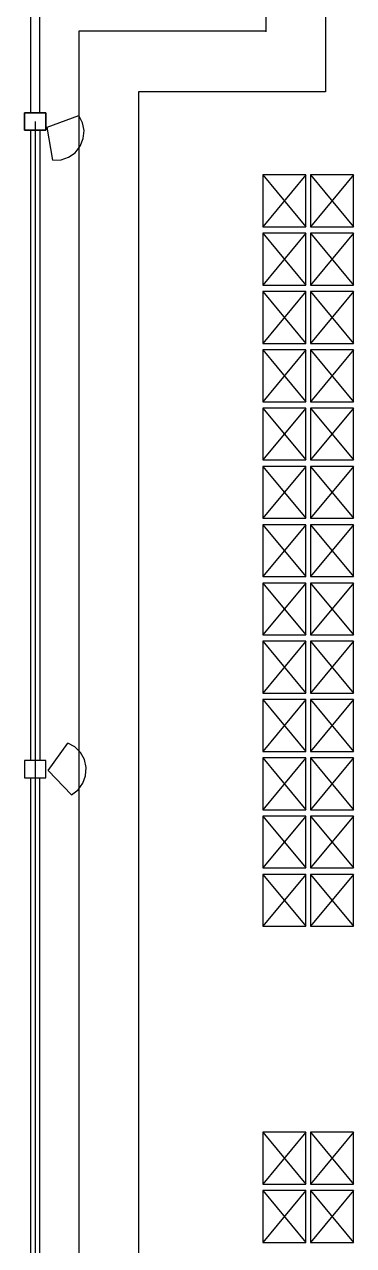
# Model space of a CAD drawing. Header units: metres. Extents: x 2 to 323, y -2 to 254.
# Drawn here: x 149.05 to 156.68, y 71.52 to 99.81 of the extents above; entities that cross this region are included whole.
import ezdxf

# ---------------------------------------------------------------- set-up
doc = ezdxf.new("R2010")
doc.units = ezdxf.units.M
doc.layers.add('REFERENCIA', color=7, linetype='Continuous')

msp = doc.modelspace()

# ---------------------------------------------------------------- linework, layer by layer
at = {"layer": 'REFERENCIA'}
for p, q in [((154.64, 112.874), (154.64, 99.637)), ((156.024, 107.221), (156.024, 98.252)), ((150.307, 99.653), (150.307, 37.642)), ((154.632, 99.653), (150.307, 99.653)), ((156.024, 98.252), (151.692, 98.252)), ((151.692, 98.252), (151.692, 38.745)), ((149.574, 97.434), (150.307, 97.703)), ((149.296, 97.561), (149.296, 67.561)), ((149.706, 96.665), (149.574, 97.434)), ((154.57, 96.324), (155.57, 95.124)), ((155.57, 96.324), (154.57, 95.124)), ((155.677, 96.324), (156.677, 95.124)), ((156.677, 96.324), (155.677, 95.124)), ((154.57, 94.974), (155.57, 93.774)), ((155.57, 94.974), (154.57, 93.774)), ((155.677, 94.974), (156.677, 93.774)), ((156.677, 94.974), (155.677, 93.774)), ((154.57, 93.623), (155.57, 92.423)), ((155.57, 93.623), (154.57, 92.423)), ((155.677, 93.623), (156.677, 92.423)), ((156.677, 93.623), (155.677, 92.423)), ((154.57, 92.273), (155.57, 91.073)), ((155.57, 92.273), (154.57, 91.073)), ((155.677, 92.273), (156.677, 91.073)), ((156.677, 92.273), (155.677, 91.073)), ((154.57, 90.923), (155.57, 89.723)), ((155.57, 90.923), (154.57, 89.723)), ((155.677, 90.923), (156.677, 89.723)), ((156.677, 90.923), (155.677, 89.723)), ((154.57, 89.573), (155.57, 88.373)), ((155.57, 89.573), (154.57, 88.373)), ((155.677, 89.573), (156.677, 88.373)), ((156.677, 89.573), (155.677, 88.373)), ((154.57, 88.222), (155.57, 87.022)), ((155.57, 88.222), (154.57, 87.022)), ((155.677, 88.222), (156.677, 87.022)), ((156.677, 88.222), (155.677, 87.022)), ((154.57, 86.872), (155.57, 85.672)), ((155.57, 86.872), (154.57, 85.672)), ((155.677, 86.872), (156.677, 85.672)), ((156.677, 86.872), (155.677, 85.672)), ((154.57, 85.522), (155.57, 84.322)), ((155.57, 85.522), (154.57, 84.322)), ((155.677, 85.522), (156.677, 84.322)), ((156.677, 85.522), (155.677, 84.322)), ((154.57, 84.171), (155.57, 82.971)), ((155.57, 84.171), (154.57, 82.971)), ((155.677, 84.171), (156.677, 82.971)), ((156.677, 84.171), (155.677, 82.971)), ((149.595, 82.53), (150.049, 83.165)), ((154.57, 82.821), (155.57, 81.621)), ((155.57, 82.821), (154.57, 81.621)), ((155.677, 82.821), (156.677, 81.621)), ((156.677, 82.821), (155.677, 81.621)), ((150.137, 81.969), (149.595, 82.53)), ((154.57, 81.471), (155.57, 80.271)), ((155.57, 81.471), (154.57, 80.271)), ((155.677, 81.471), (156.677, 80.271)), ((156.677, 81.471), (155.677, 80.271)), ((154.57, 80.121), (155.57, 78.921)), ((155.57, 80.121), (154.57, 78.921)), ((155.677, 80.121), (156.677, 78.921)), ((156.677, 80.121), (155.677, 78.921)), ((154.57, 74.149), (155.57, 72.949)), ((155.57, 74.149), (154.57, 72.949)), ((155.677, 74.149), (156.677, 72.949)), ((156.677, 74.149), (155.677, 72.949)), ((154.57, 72.799), (155.57, 71.599)), ((155.57, 72.799), (154.57, 71.599)), ((155.677, 72.799), (156.677, 71.599)), ((156.677, 72.799), (155.677, 71.599))]:
    msp.add_line(p, q, dxfattribs=at)
for points in [[(149.398, 97.761), (149.194, 97.761), (149.194, 112.361), (149.398, 112.361), (149.398, 97.761)], [(149.046, 97.361), (149.546, 97.361), (149.546, 97.761), (149.046, 97.761), (149.046, 97.361)], [(149.046, 97.361), (149.546, 97.361), (149.546, 97.761), (149.046, 97.761), (149.046, 97.361)], [(149.046, 97.361), (149.546, 97.361), (149.546, 97.761), (149.046, 97.761), (149.046, 97.361)], [(149.046, 97.361), (149.546, 97.361), (149.546, 97.761), (149.046, 97.761), (149.046, 97.361)], [(149.546, 97.361), (149.046, 97.361), (149.046, 97.761), (149.546, 97.761), (149.546, 97.361)], [(149.401, 82.761), (149.197, 82.761), (149.197, 97.361), (149.401, 97.361), (149.401, 82.761)], [(154.57, 96.324), (154.57, 95.124), (155.57, 95.124), (155.57, 96.324), (154.57, 96.324)], [(155.677, 96.324), (155.677, 95.124), (156.677, 95.124), (156.677, 96.324), (155.677, 96.324)], [(154.57, 94.974), (154.57, 93.774), (155.57, 93.774), (155.57, 94.974), (154.57, 94.974)], [(155.677, 94.974), (155.677, 93.774), (156.677, 93.774), (156.677, 94.974), (155.677, 94.974)], [(154.57, 93.623), (154.57, 92.423), (155.57, 92.423), (155.57, 93.623), (154.57, 93.623)], [(155.677, 93.623), (155.677, 92.423), (156.677, 92.423), (156.677, 93.623), (155.677, 93.623)], [(154.57, 92.273), (154.57, 91.073), (155.57, 91.073), (155.57, 92.273), (154.57, 92.273)], [(155.677, 92.273), (155.677, 91.073), (156.677, 91.073), (156.677, 92.273), (155.677, 92.273)], [(154.57, 90.923), (154.57, 89.723), (155.57, 89.723), (155.57, 90.923), (154.57, 90.923)], [(155.677, 90.923), (155.677, 89.723), (156.677, 89.723), (156.677, 90.923), (155.677, 90.923)], [(154.57, 89.573), (154.57, 88.373), (155.57, 88.373), (155.57, 89.573), (154.57, 89.573)], [(155.677, 89.573), (155.677, 88.373), (156.677, 88.373), (156.677, 89.573), (155.677, 89.573)], [(154.57, 88.222), (154.57, 87.022), (155.57, 87.022), (155.57, 88.222), (154.57, 88.222)], [(155.677, 88.222), (155.677, 87.022), (156.677, 87.022), (156.677, 88.222), (155.677, 88.222)], [(154.57, 86.872), (154.57, 85.672), (155.57, 85.672), (155.57, 86.872), (154.57, 86.872)], [(155.677, 86.872), (155.677, 85.672), (156.677, 85.672), (156.677, 86.872), (155.677, 86.872)], [(154.57, 85.522), (154.57, 84.322), (155.57, 84.322), (155.57, 85.522), (154.57, 85.522)], [(155.677, 85.522), (155.677, 84.322), (156.677, 84.322), (156.677, 85.522), (155.677, 85.522)], [(154.57, 84.171), (154.57, 82.971), (155.57, 82.971), (155.57, 84.171), (154.57, 84.171)], [(155.677, 84.171), (155.677, 82.971), (156.677, 82.971), (156.677, 84.171), (155.677, 84.171)], [(149.046, 82.361), (149.546, 82.361), (149.546, 82.761), (149.046, 82.761), (149.046, 82.361)], [(149.046, 82.361), (149.546, 82.361), (149.546, 82.761), (149.046, 82.761), (149.046, 82.361)], [(149.046, 82.361), (149.546, 82.361), (149.546, 82.761), (149.046, 82.761), (149.046, 82.361)], [(149.046, 82.361), (149.546, 82.361), (149.546, 82.761), (149.046, 82.761), (149.046, 82.361)], [(154.57, 82.821), (154.57, 81.621), (155.57, 81.621), (155.57, 82.821), (154.57, 82.821)], [(155.677, 82.821), (155.677, 81.621), (156.677, 81.621), (156.677, 82.821), (155.677, 82.821)], [(149.398, 67.761), (149.194, 67.761), (149.194, 82.361), (149.398, 82.361), (149.398, 67.761)], [(154.57, 81.471), (154.57, 80.271), (155.57, 80.271), (155.57, 81.471), (154.57, 81.471)], [(155.677, 81.471), (155.677, 80.271), (156.677, 80.271), (156.677, 81.471), (155.677, 81.471)], [(154.57, 80.121), (154.57, 78.921), (155.57, 78.921), (155.57, 80.121), (154.57, 80.121)], [(155.677, 80.121), (155.677, 78.921), (156.677, 78.921), (156.677, 80.121), (155.677, 80.121)], [(154.57, 74.149), (154.57, 72.949), (155.57, 72.949), (155.57, 74.149), (154.57, 74.149)], [(155.677, 74.149), (155.677, 72.949), (156.677, 72.949), (156.677, 74.149), (155.677, 74.149)], [(154.57, 72.799), (154.57, 71.599), (155.57, 71.599), (155.57, 72.799), (154.57, 72.799)], [(155.677, 72.799), (155.677, 71.599), (156.677, 71.599), (156.677, 72.799), (155.677, 72.799)]]:
    msp.add_lwpolyline(points, close=True, dxfattribs=at)
for points in [[(149.706, 96.665), (149.896, 96.673), (150.072, 96.734), (150.224, 96.841), (150.342, 96.99), (150.412, 97.166), (150.43, 97.352), (150.394, 97.535), (150.307, 97.703)], [(150.137, 81.969), (150.29, 82.082), (150.401, 82.232), (150.466, 82.406), (150.48, 82.595), (150.439, 82.781), (150.349, 82.944), (150.216, 83.075), (150.049, 83.165)]]:
    msp.add_lwpolyline(points, dxfattribs=at)

doc.saveas('drawing.dxf')
